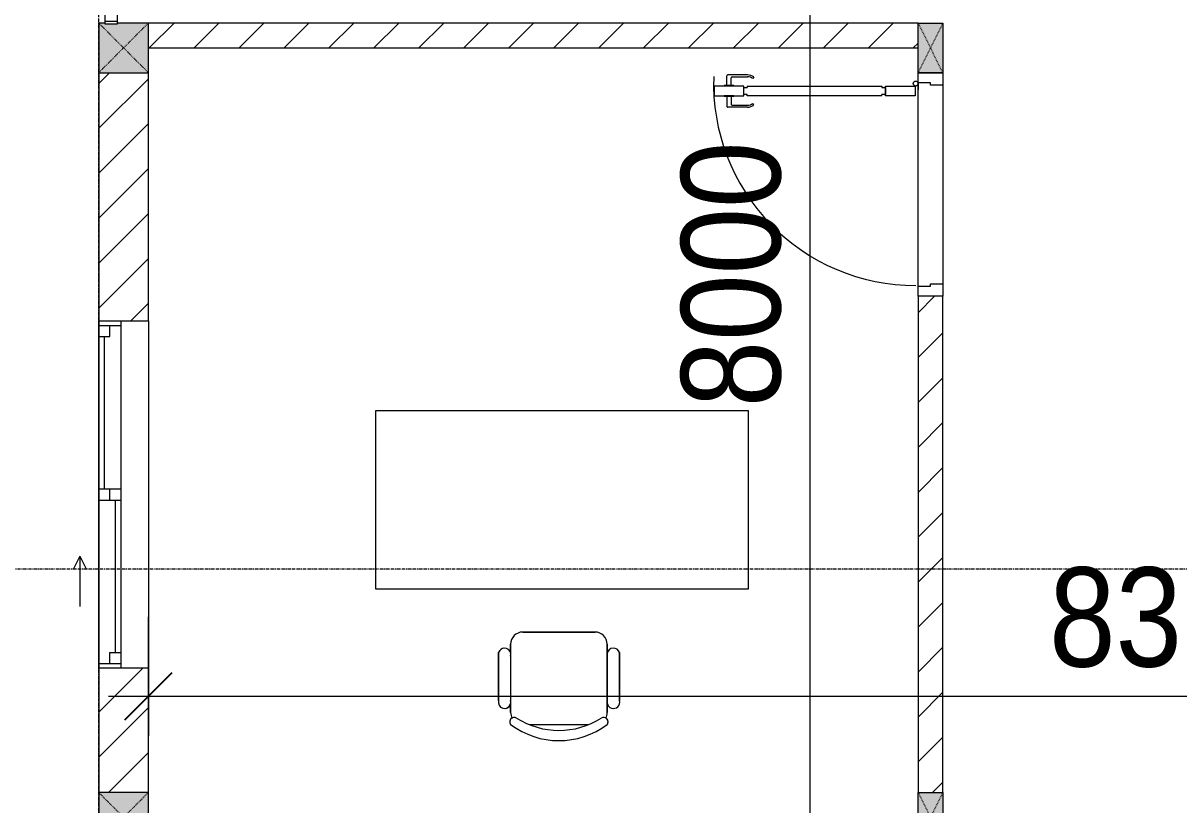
# Model space of a CAD drawing. Header units: millimetres. Extents: x 1591 to 239055, y -15958 to 83255.
# Drawn here: x 129228 to 133882, y 27487 to 30637 of the extents above; entities that cross this region are included whole.
import ezdxf

# ---------------------------------------------------------------- set-up
doc = ezdxf.new("R2010")
doc.units = ezdxf.units.MM
doc.linetypes.add('Dash', pattern=[6, 3, -3])
doc.linetypes.add('Grid Line', pattern=[22.225, 12.7, -3.175, 3.175, -3.175])
for name, color, linetype, lineweight in [('0-1', 250, 'Continuous', 5), ('A-ANNO-DIMS', 211, 'Continuous', 9), ('A-ANNO-DIMS-160', 211, 'Continuous', 9), ('A-DETL-GENF-1', 9, 'Continuous', 9), ('A-DOOR-1', 254, 'Continuous', 9), ('A-DOOR-2', 9, 'Continuous', 9), ('A-FLOR-1', 7, 'Continuous', 9), ('A-FLOR-2', 9, 'Continuous', 9), ('A-FLOR-HRAL', 11, 'Continuous', 9), ('A-GLAZ', 151, 'Continuous', 9), ('A-WALL-1', 253, 'Continuous', 18), ('A-WALL-2', 9, 'Continuous', 9), ('A-WALL-3', 113, 'Continuous', 18), ('A-WALL-PATT-1', 10, 'Continuous', 9), ('A-WALL-PATT-2', 111, 'Continuous', 9), ('I-FURN', 30, 'Continuous', 9), ('I-FURN-1', 254, 'Continuous', 9), ('M-EQPM', 50, 'Continuous', 9), ('S-COLS', 52, 'Continuous', 9), ('S-COLS-3', 254, 'Continuous', 9), ('S-COLS-4', 253, 'Continuous', 18), ('S-COLS-5', 52, 'Continuous', 18), ('S-COLS-HDLN', 52, 'Dash', 9), ('S-COLS-HDLN-1', 9, 'Dash', 9), ('S-GRID-1', 1, 'Grid Line', 9)]:
    doc.layers.add(name, color=color, linetype=linetype, lineweight=lineweight)
doc.styles.add('UTM Avo', font='UTM Avo.ttf', dxfattribs={"width": 0.9, "height": 400})
doc.dimstyles.new('1_Dim_chi_tiet_2_5', dxfattribs={"dimscale": 304.8, "dimtxt": 399.720379, "dimasz": 0.629921, "dimexe": 0.524934, "dimexo": 0.0625, "dimgap": 0.052493, "dimtad": 1, "dimdec": 0, "dimrnd": 5, "dimzin": 0, "dimdsep": 46, "dimtxsty": 'UTM Avo', "dimblk1": 'OBLIQUE', "dimblk2": 'OBLIQUE', "dimsah": 1, "dimcen": 0.09, "dimdle": 0.524934, "dimazin": 0, "dimtfac": 1, "dimtdec": 4, "dimtix": 1, "dimtmove": 0, "dimatfit": 3, "dimfxl": 1.049869, "dimfxlon": 1, "dimtvp": 1, "dimtolj": 1, "dimtzin": 0, "dimarcsym": 2})
doc.dimstyles.new('1_Dim_chi_tiet_2_5_1', dxfattribs={"dimscale": 304.8, "dimtxt": 399.720379, "dimasz": 0.629921, "dimexe": 0.524934, "dimexo": 0.0625, "dimgap": 0.052493, "dimtad": 1, "dimdec": 0, "dimrnd": 5, "dimzin": 0, "dimdsep": 46, "dimtxsty": 'UTM Avo', "dimblk1": 'OBLIQUE', "dimblk2": 'OBLIQUE', "dimsah": 1, "dimcen": 0.09, "dimdle": 0.524934, "dimazin": 0, "dimtfac": 1, "dimtdec": 4, "dimtix": 1, "dimtmove": 0, "dimatfit": 3, "dimfxl": 1.049869, "dimfxlon": 1, "dimtvp": 1, "dimtolj": 1, "dimtzin": 0, "dimarcsym": 2})
pattern_1 = [(45, (0, 0), (-90.50967, 90.50967), [])]

# ---------------------------------------------------------------- blocks, each defined once
blk = doc.blocks.new('NCV_TKTC_KET CAU_rvt-1-TKCS_MB TẦNG 6-8')
at = {"layer": 'A-FLOR-1'}
blk.add_line((33652.6, 30437.4), (33652.6, 27536.9), dxfattribs=at)
blk = doc.blocks.new('DOOR_CW_01 CANH MO-PANEL KINH - DIW_01-900x2200-CỬA GỖ VÂN LAMINATE-553375-TKCS_MB TẦNG 6-8')
at = {"layer": 'A-DETL-GENF-1'}
for p, q in [((-397, -182), (-397, -62)), ((-397, -62), (-357, -62)), ((-357, -62), (-357, -182)), ((-357, -182), (-397, -182)), ((-391, -196), (-391, -182)), ((-391, -182), (-363, -182)), ((-363, -182), (-363, -196)), ((-397, -196), (-391, -196)), ((-397, -738), (-397, -196)), ((-357, -196), (-363, -196)), ((-357, -196), (-357, -738)), ((-442, -737), (-442, -816.5)), ((-434, -799.5), (-434, -737)), ((-433.9, -711.2), (-427.3, -715.8)), ((-397, -738), (-391, -738)), ((-391, -752), (-391, -738)), ((-357, -738), (-363, -738)), ((-363, -738), (-363, -752)), ((-320.1, -711.2), (-326.7, -715.8)), ((-320, -799.5), (-320, -737)), ((-312, -737), (-312, -816.5)), ((-357, -752), (-397, -752)), ((-397, -752), (-397, -872)), ((-363, -752), (-391, -752)), ((-357, -872), (-357, -752)), ((-399, -820.5), (-438, -820.5)), ((-399, -803.5), (-430, -803.5)), ((-399, -792.2), (-399, -831.8)), ((-397, -792.2), (-399, -792.2)), ((-399, -831.8), (-397, -831.8)), ((-397, -792.2), (-397, -831.8)), ((-357, -792.2), (-357, -831.8)), ((-357, -792.2), (-355, -792.2)), ((-355, -831.8), (-357, -831.8)), ((-355, -792.2), (-355, -831.8)), ((-355, -803.5), (-324, -803.5)), ((-355, -820.5), (-316, -820.5)), ((-397, -872), (-357, -872))]:
    blk.add_line(p, q, dxfattribs=at)
blk.add_circle((-407, -60), 10, dxfattribs=at)
for centre, radius, start, end in [((-407, -60), 814, 268, 0), ((-397, -737), 45, 145, 180), ((-397, -737), 37, 145, 180), ((-357, -737), 37, 0, 35), ((-357, -737), 45, 360, 35), ((-438, -816.5), 4, 180, 270), ((-430, -799.5), 4, 180, 270), ((-324, -799.5), 4, 270, 0), ((-316, -816.5), 4, 270, 0)]:
    blk.add_arc(centre, radius, start, end, dxfattribs=at)
at = {"layer": 'A-DOOR-2'}
for p, q in [((-450, -50), (-450, 50)), ((-450, 50), (-400, 50)), ((-400, 50), (-400, 0)), ((400, 0), (400, 50)), ((400, 50), (450, 50)), ((450, 50), (450, -50)), ((-410, 0), (-410, -50)), ((-400, 0), (-410, 0)), ((410, 0), (400, 0)), ((410, -50), (410, 0)), ((-410, -50), (-450, -50)), ((-407, -50), (-382, -50)), ((450, -50), (410, -50))]:
    blk.add_line(p, q, dxfattribs=at)
blk = doc.blocks.new('BAN LV A - BAN LV A_dwg_ban hoc2-348006-TKCS_MB TẦNG 6-8')
at = {"layer": 'I-FURN'}
for p, q in [((145.8, 437.4), (-145.8, 437.4)), ((-194.4, 388.8), (-194.4, 113.4)), ((194.4, 113.4), (194.4, 388.8)), ((-243, 354.4), (-243, 162)), ((194.4, 351.4), (194.4, 150.8)), ((243.7, 162), (243.7, 354.4)), ((-120.5, 64.8), (120.5, 64.8))]:
    blk.add_line(p, q, dxfattribs=at)
at = {"layer": 'I-FURN', "flags": 128}
blk.add_lwpolyline([(-737.8, 610.5), (-737.8, 1330.5), (-154.9, 1330.5), (762.2, 1330.5), (762.2, 610.5)], close=True, dxfattribs=at)
at = {"layer": 'I-FURN'}
for centre, radius, start, end in [((-145.8, 388.8), 48.6, 90, 180), ((145.8, 388.8), 48.6, 360, 90), ((-218.7, 347.3), 25.3, 343.7398, 163.7398), ((219.4, 347.3), 25.3, 16.2602, 170.7054), ((-218.7, 154.9), 25.3, 163.7398, 16.2602), ((219.4, 154.9), 25.3, 189.2946, 16.2602), ((-180.2, 75.4), 17.8, 57.9726, 216.6901), ((-145.8, 113.4), 48.6, 180, 207.5844), ((180.2, 75.4), 17.8, 323.3099, 122.0274), ((145.8, 113.4), 48.6, 332.4156, 0), ((0, 324), 324, 233.1301, 306.8699), ((0, 359.3), 318.2, 237.5758, 302.4242)]:
    blk.add_arc(centre, radius, start, end, dxfattribs=at)
blk = doc.blocks.new('BAN LV A - BAN LV A_dwg-348005-TKCS_MB TẦNG 6-8')
at = {"extrusion": (0, 0, -1), "zscale": -1, "rotation": 180}
blk.add_blockref('BAN LV A - BAN LV A_dwg_ban hoc2-348006-TKCS_MB TẦNG 6-8', (-729, 1383.7), dxfattribs=at)
blk = doc.blocks.new('BAN LV A - BAN LV A-401069-TKCS_MB TẦNG 6-8')
at = {"layer": 'I-FURN-1'}
for p, q in [((-8.8, -53.2), (1491.2, -53.2)), ((-8.8, -773.2), (-8.8, -53.2)), ((1491.2, -53.2), (1491.2, -773.2)), ((1491.2, -773.2), (-8.8, -773.2)), ((583.2, -946.3), (874.8, -946.3)), ((534.6, -1029.3), (534.6, -994.9)), ((923.4, -994.9), (923.4, -1032.3)), ((486, -1221.7), (486, -1029.3)), ((972.7, -1029.3), (972.7, -1221.7)), ((534.6, -1270.3), (534.6, -1235.9)), ((923.4, -1232.9), (923.4, -1270.3))]:
    blk.add_line(p, q, dxfattribs=at)
for centre, radius, start, end in [((583.2, -994.9), 48.6, 90, 180), ((874.8, -994.9), 48.6, 0, 90), ((510.3, -1036.4), 25.3, 16.2602, 163.7398), ((948.4, -1036.4), 25.3, 16.2602, 170.7054), ((510.3, -1228.8), 25.3, 163.7398, 343.7398), ((948.4, -1228.8), 25.3, 189.2946, 16.2602), ((548.9, -1308.3), 17.8, 119.404, 216.6901), ((583.2, -1270.3), 48.6, 180, 207.5844), ((874.8, -1270.3), 48.6, 332.4156, 0), ((909.2, -1308.3), 17.8, 323.3099, 60.596), ((729, -1059.7), 324, 233.1301, 306.8699)]:
    blk.add_arc(centre, radius, start, end, dxfattribs=at)
at = {"extrusion": (0, 0, -1), "zscale": -1, "rotation": 180}
blk.add_blockref('BAN LV A - BAN LV A_dwg-348005-TKCS_MB TẦNG 6-8', (0, 0), dxfattribs=at)
blk = doc.blocks.new('G1_SOF - BO TRU - 100x200-746114-TKCS_MB TẦNG 6-8')
at = {"layer": 'S-COLS'}
blk.add_hatch(color=256, dxfattribs=at).paths.add_polyline_path([(50, -100), (50, 100), (-50, 100), (-50, -100)])
at = {"layer": 'S-COLS-4'}
for p, q in [((-50, 100), (50, 100)), ((-50, -100), (-50, 100)), ((50, 100), (50, -100)), ((50, -100), (-50, -100))]:
    blk.add_line(p, q, dxfattribs=at)
at = {"layer": 'S-COLS-HDLN-1'}
for p, q in [((50, -100), (-50, 100)), ((-50, -100), (50, 100))]:
    blk.add_line(p, q, dxfattribs=at)
blk = doc.blocks.new('NCV_TKTC_TANG 6 - 8_rvt-2-TKCS_MB TẦNG 6-8')
at = {"layer": 'A-WALL-PATT-1'}
h = blk.add_hatch(dxfattribs=at)
h.set_pattern_fill('FP_1', color=256, style=0, pattern_type=2)
h.set_pattern_definition(pattern_1)
h.paths.add_polyline_path([(33852.6, 30536.9), (36952.6, 30536.9), (36952.6, 30636.9), (33852.6, 30636.9)])
h = blk.add_hatch(dxfattribs=at)
h.set_pattern_fill('FP_1', color=256, style=0, pattern_type=2)
h.set_pattern_definition(pattern_1)
h.paths.add_polyline_path([(37052.6, 27537.4), (37052.6, 29536.5), (36952.6, 29536.5), (36952.6, 27537.4)])
h.paths.add_polyline_path([(37052.6, 30436.5), (37052.2, 30436.9), (36952.6, 30436.5)])
at = {"layer": 'A-FLOR-2'}
for p, q in [((36952.6, 29576.5), (36952.6, 30396.5)), ((37052.6, 30386.5), (37052.6, 29586.5))]:
    blk.add_line(p, q, dxfattribs=at)
at = {"layer": 'A-WALL-1'}
for p, q in [((36952.6, 30636.9), (33852.6, 30636.9)), ((33852.6, 30536.9), (36952.6, 30536.9)), ((36952.6, 30436.5), (37052.6, 30436.5)), ((37052.6, 29536.5), (36952.6, 29536.5)), ((36952.6, 29536.5), (36952.6, 27537.4)), ((37052.6, 27537.4), (37052.6, 29536.5)), ((36952.6, 27537.4), (37052.6, 27537.4))]:
    blk.add_line(p, q, dxfattribs=at)
at = {"layer": 'A-WALL-2'}
for p, q in [((36952.6, 29576.5), (36952.6, 30396.5)), ((37052.6, 30386.5), (37052.6, 29586.5))]:
    blk.add_line(p, q, dxfattribs=at)
at = {"layer": 'A-DOOR-1', "rotation": 270.0000000000007}
blk.add_blockref('DOOR_CW_01 CANH MO-PANEL KINH - DIW_01-900x2200-CỬA GỖ VÂN LAMINATE-553375-TKCS_MB TẦNG 6-8', (37002.6, 29986.5), dxfattribs=at)
at = {"layer": 'I-FURN-1'}
blk.add_blockref('BAN LV A - BAN LV A-401069-TKCS_MB TẦNG 6-8', (34776.9, 29129.7), dxfattribs=at)
at = {"layer": 'S-COLS-3'}
for p in [(37002.6, 30536.9), (37002.6, 27436.9)]:
    blk.add_blockref('G1_SOF - BO TRU - 100x200-746114-TKCS_MB TẦNG 6-8', p, dxfattribs=at)
blk = doc.blocks.new('G1_SOF - BO TRU - 200x200-3056268-TKCS_MB TẦNG 6-8')
at = {"layer": 'S-COLS'}
blk.add_hatch(color=256, dxfattribs=at).paths.add_polyline_path([(100, -100), (100, 100), (-100, 100), (-100, -100)])
at = {"layer": 'S-COLS-5'}
for p, q in [((100, 100), (-100, 100)), ((-100, 100), (-100, -100)), ((100, -100), (100, 100)), ((-100, -100), (100, -100))]:
    blk.add_line(p, q, dxfattribs=at)
at = {"layer": 'S-COLS-HDLN'}
for p, q in [((100, 100), (-100, -100)), ((-100, 100), (100, -100))]:
    blk.add_line(p, q, dxfattribs=at)
blk = doc.blocks.new('G1_SOF - BO TRU - 200x200-V116-TKCS_MB TẦNG 6-8')
at = {"layer": 'S-COLS'}
blk.add_hatch(color=256, dxfattribs=at).paths.add_polyline_path([(-25, -100), (100, -100), (100, 100), (-25, 100), (-25, 96.6), (-75, 96.6), (-75, 100), (-100, 100), (-100, -100), (-75, -100)])
at = {"layer": 'S-COLS-5'}
for p, q in [((-75, 100), (-100, 100)), ((-100, 100), (-100, -100)), ((100, 100), (-25, 100)), ((100, -100), (100, 100)), ((-100, -100), (100, -100))]:
    blk.add_line(p, q, dxfattribs=at)
at = {"layer": 'S-COLS-HDLN'}
for p, q in [((100, 100), (-100, -100)), ((-100, 100), (100, -100))]:
    blk.add_line(p, q, dxfattribs=at)
blk = doc.blocks.new('TKTC_XREF_251221_MB TANG 2-7 - TKTC_XREF_251221_MB TANG 2-7-2039446-TKCS_MB TẦNG 6-8')
at = {"layer": 'M-EQPM'}
blk.add_line((0, 13200.4), (0, 10300), dxfattribs=at)
blk = doc.blocks.new('1_FAMILY RVT - W01-WxH 1400x1400xmm-411185-TKCS_MB TẦNG 6-8')
at = {"layer": 'A-GLAZ'}
for p, q in [((-700, 103.81), (700, 103.81)), ((-700, -96.19), (-700, 103.81)), ((700, 103.81), (700, -96.19)), ((-700, -7.29), (-680.95, -7.29)), ((-680.95, -7.29), (-22.225, -7.29)), ((-680.95, -96.19), (-680.95, -7.29)), ((-22.225, -7.29), (22.225, -7.29)), ((-22.225, -7.29), (-22.225, -96.19)), ((22.225, -7.29), (636.5, -7.29)), ((22.225, -96.19), (22.225, -7.29)), ((22.225, -29.515), (636.5, -29.515)), ((636.5, -7.29), (700, -7.29)), ((636.5, -51.74), (636.5, -7.29)), ((680.95, -96.19), (680.95, -7.29)), ((-636.5, -51.74), (-680.95, -51.74)), ((-636.5, -96.19), (-636.5, -51.74)), ((-636.5, -73.965), (-22.225, -73.965)), ((22.225, -51.74), (-22.225, -51.74)), ((680.95, -51.74), (636.5, -51.74)), ((700, -96.19), (-700, -96.19)), ((-700, -96.19), (-636.5, -96.19)), ((-636.5, -96.19), (-22.225, -96.19)), ((-22.225, -96.19), (22.225, -96.19)), ((22.225, -96.19), (680.95, -96.19)), ((680.95, -96.19), (700, -96.19)), ((248.4, -172.39), (299.2, -146.99)), ((248.4, -172.39), (299.2, -197.79)), ((248.4, -172.39), (451.6, -172.39))]:
    blk.add_line(p, q, dxfattribs=at)
blk = doc.blocks.new('Railing - 50 x 10mm-1251311-TKCS_MB TẦNG 6-8')
at = {"layer": 'A-FLOR-HRAL'}
for p, q in [((25, 5), (-25, 5)), ((-25, 5), (-25, -5)), ((25, -5), (25, 5)), ((-25, -5), (25, -5))]:
    blk.add_line(p, q, dxfattribs=at)
blk = doc.blocks.new('Railing - Railing-3828395-TKCS_MB TẦNG 6-8')
at = {"layer": 'A-FLOR-HRAL'}
for p, q in [((33677.6, 33481.9), (33677.6, 30644)), ((33727.6, 30644), (33727.6, 33481.9))]:
    blk.add_line(p, q, dxfattribs=at)
for p in [(33702.6, 33486.9), (33702.6, 30639)]:
    blk.add_blockref('Railing - 50 x 10mm-1251311-TKCS_MB TẦNG 6-8', p)
blk = doc.blocks.new('DIMBLOCK85-TKCS_MB TẦNG 6-8')
at = {"layer": 'A-ANNO-DIMS-160'}
for p, q in [((132397.1, 25476.9), (132397.1, 33796.9)), ((132077.1, 33636.9), (132557.1, 33636.9)), ((132397.1, 33636.9), (132077.1, 33636.9)), ((132077.1, 25636.9), (132557.1, 25636.9)), ((132397.1, 25636.9), (132077.1, 25636.9))]:
    blk.add_line(p, q, dxfattribs=at)
at = {"layer": 'A-ANNO-DIMS-160', "lineweight": 25}
for p, q in [((132397.1, 33636.9), (132301.1, 33732.9)), ((132397.1, 33636.9), (132493.1, 33540.9)), ((132397.1, 25636.9), (132301.1, 25732.9)), ((132397.1, 25636.9), (132493.1, 25540.9))]:
    blk.add_line(p, q, dxfattribs=at)
at = {"layer": 'A-ANNO-DIMS-160', "color": 0, "insert": (131877.4, 29089.2), "char_height": 400, "width": 1314.636, "attachment_point": 1, "rotation": 90, "line_spacing_factor": 1.110334, "style": 'UTM Avo'}
blk.add_mtext('8000', dxfattribs=at)
blk = doc.blocks.new('_Oblique')
at = {"color": 0, "linetype": 'ByBlock', "lineweight": -2}
blk.add_line((-0.5, -0.5), (0.5, 0.5), dxfattribs=at)
blk = doc.blocks.new('DIMBLOCK318-TKCS_MB TẦNG 6-8')
at = {"layer": 'A-ANNO-DIMS-160'}
for p, q in [((129732.3, 28244.6), (129732.3, 27764.6)), ((129732.3, 27924.6), (129732.3, 28244.6)), ((138082.3, 28244.6), (138082.3, 27764.6)), ((138082.3, 27924.6), (138082.3, 28244.6)), ((129572.3, 27924.6), (138242.3, 27924.6))]:
    blk.add_line(p, q, dxfattribs=at)
at = {"layer": 'A-ANNO-DIMS-160', "lineweight": 25}
for p, q in [((129732.3, 27924.6), (129828.3, 28020.6)), ((138082.3, 27924.6), (138178.3, 28020.6)), ((129732.3, 27924.6), (129636.3, 27828.6)), ((138082.3, 27924.6), (137986.3, 27828.6))]:
    blk.add_line(p, q, dxfattribs=at)
at = {"layer": 'A-ANNO-DIMS-160', "color": 0, "insert": (133359.5, 28444.2), "char_height": 400, "width": 1314.636, "attachment_point": 1, "line_spacing_factor": 1.110334, "style": 'UTM Avo'}
blk.add_mtext('8350', dxfattribs=at)

msp = doc.modelspace()

# ---------------------------------------------------------------- hatches: boundary and pattern name
at = {"layer": 'A-WALL-PATT-2'}
h = msp.add_hatch(dxfattribs=at)
h.set_pattern_fill('FP_1', color=256, style=0, pattern_type=2)
h.set_pattern_definition([(45, (95879.7, 0), (-90.50967, 90.50967), [])])
h.paths.add_polyline_path([(129732.3, 27336.9), (129732.3, 28037.4), (129532.3, 28037.4), (129532.3, 27536.9), (129732.3, 27536.9), (129732.3, 27336.9)])
h.paths.add_polyline_path([(129532.3, 29437.4), (129732.3, 29437.4), (129732.3, 30437.4), (129532.3, 30437.4), (129532.3, 29969.4)])

# ---------------------------------------------------------------- linework, layer by layer
at = {"layer": 'A-WALL-3'}
for p, q in [((129732.3, 29437.4), (129732.3, 30636.9)), ((129532.3, 30437.4), (129532.3, 29437.4)), ((129532.3, 28037.4), (129532.3, 27536.9)), ((129732.3, 27336.9), (129732.3, 28037.4))]:
    msp.add_line(p, q, dxfattribs=at)
at = {"layer": 'S-GRID-1'}
for p, q in [((129532.3, 19149.4), (129532.3, 77012.5)), ((130306.5, 28436.9), (126306.5, 28436.9)), ((223800.6, 28436.9), (130306.5, 28436.9))]:
    msp.add_line(p, q, dxfattribs=at)

# ---------------------------------------------------------------- block references
at = {"layer": '0-1'}
for name in ['NCV_TKTC_KET CAU_rvt-1-TKCS_MB TẦNG 6-8', 'NCV_TKTC_TANG 6 - 8_rvt-2-TKCS_MB TẦNG 6-8']:
    msp.add_blockref(name, (95879.7, 0), dxfattribs=at)
at = {"layer": 'A-FLOR-HRAL'}
msp.add_blockref('Railing - Railing-3828395-TKCS_MB TẦNG 6-8', (95879.7, 0), dxfattribs=at)
at = {"layer": 'A-GLAZ', "rotation": 269.9999999999999}
msp.add_blockref('1_FAMILY RVT - W01-WxH 1400x1400xmm-411185-TKCS_MB TẦNG 6-8', (129628.5, 28737.4), dxfattribs=at)
at = {"layer": 'M-EQPM'}
msp.add_blockref('TKTC_XREF_251221_MB TANG 2-7 - TKTC_XREF_251221_MB TANG 2-7-2039446-TKCS_MB TẦNG 6-8', (129532.3, 17236.9), dxfattribs=at)
at = {"layer": 'S-COLS'}
for name, p in [('G1_SOF - BO TRU - 200x200-V116-TKCS_MB TẦNG 6-8', (129632.3, 30537.4)), ('G1_SOF - BO TRU - 200x200-3056268-TKCS_MB TẦNG 6-8', (129632.3, 27436.9))]:
    msp.add_blockref(name, p, dxfattribs=at)

# ---------------------------------------------------------------- dimensions: what is measured, and where the dimension line sits
at = {"layer": 'A-ANNO-DIMS'}
dim = msp.add_linear_dim(base=(132397.1, 33636.9), p1=(132077.1, 25636.9), p2=(132077.1, 33636.9), angle=90, dimstyle='1_Dim_chi_tiet_2_5', override={"dimpost": '<>', "dimfxl": 8000.025653}, dxfattribs=at)
dim.commit()
dim.dimension.update_dxf_attribs({"geometry": 'DIMBLOCK85-TKCS_MB TẦNG 6-8', "text_midpoint": (132174.1, 29636.9)})
dim = msp.add_linear_dim(base=(138082.3, 27924.6), p1=(129732.3, 28244.6), p2=(138082.3, 28244.6), dimstyle='1_Dim_chi_tiet_2_5_1', override={"dimpost": '<>', "dimfxl": 8349.928669}, dxfattribs=at)
dim.commit()
dim.dimension.update_dxf_attribs({"geometry": 'DIMBLOCK318-TKCS_MB TẦNG 6-8', "text_midpoint": (133907.3, 28147.6)})

doc.saveas('drawing.dxf')
